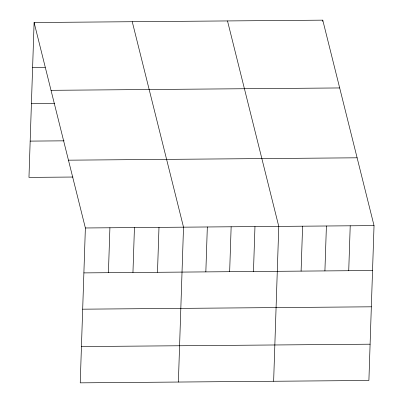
<?xml version="1.0" encoding="UTF-8"?>
<svg xmlns="http://www.w3.org/2000/svg" width="403" height="403" viewBox="0 0 403 403"><rect width="100%" height="100%" fill="white"/><g stroke="black" fill="none" stroke-linecap="round" stroke-linejoin="round"><path stroke-width="0.6" d="M34.104 22.523L85.376 227.977L80.237 382.85L368.896 380.477L374.034 225.604L322.763 20.15L34.104 22.523L28.966 177.396L73.003 177.033M108.422 272.695L109.908 227.776M132.955 272.493L134.446 227.574M157.492 272.292L158.984 227.373M178.383 382.044L183.516 227.171L132.249 21.717M205.842 271.894L207.333 226.975M229.655 271.698L231.146 226.778M253.472 271.501L254.963 226.582M273.637 381.263L278.775 226.385L227.504 20.931M301.101 271.113L302.593 226.194M322.722 21.399L322.763 20.15M324.914 270.917L326.405 225.997M348.731 270.72L350.217 225.801M32.613 67.442L45.196 67.336M51.025 90.322L339.684 87.95M31.409 103.727L54.687 103.536M30.17 141.11L64.142 140.833M68.455 160.177L357.113 157.805M85.376 227.977L374.034 225.604M83.884 272.896L372.543 270.524M82.68 309.182L371.339 306.809M81.441 346.565L370.1 344.192"/></g></svg>
